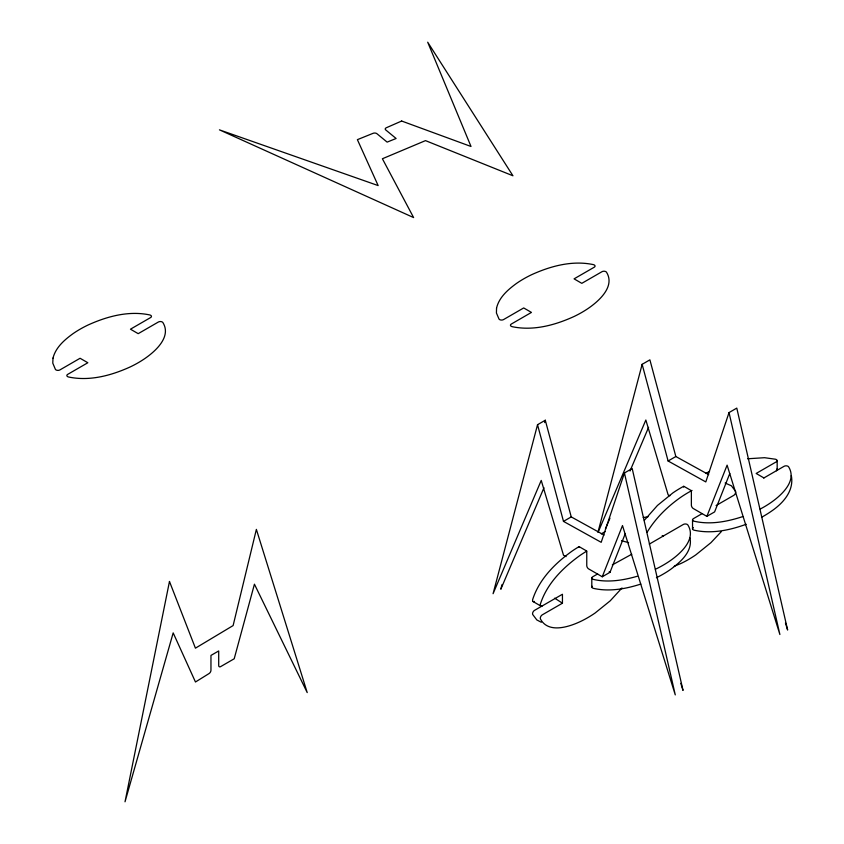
<?xml version="1.0" encoding="UTF-8"?>
<svg xmlns="http://www.w3.org/2000/svg" width="844" height="844" viewBox="0 0 844 844"><rect width="100%" height="100%" fill="white"/><g stroke="black" fill="none" stroke-linecap="round" stroke-linejoin="round"><path stroke-width="1.27" d="M763.736 478.042L784.118 466.278A2.743 1.583 0 0 1 788.56 466.743C797.358 480.774 781.649 495.08 771.005 502.528A113.613 65.589 0 0 1 760.149 509.09M604.093 535.054L571.24 516.908L545.287 420.238L537.533 424.711L493.075 593.712L541.236 480.415L563.528 555.257L566.081 556.618M502.053 584.544L500.819 589.239L543.969 487.748M544.665 422.591L545.287 420.238M597.995 532.142L642.136 364.323L649.891 359.85L675.844 456.52L708.696 474.655M680.823 683.366L683.028 690.424L632.188 468.504L624.433 472.978L601.192 542.323L563.486 521.381L537.533 424.711M785.437 622.977L787.631 630.025L736.791 408.106L729.037 412.579L705.795 481.924L668.1 460.993L642.136 364.323M579.016 547.492L579.016 546.574L586.759 551.048L586.759 565.586A2.743 1.583 60 0 0 588.701 568.94L602.257 576.769L622.492 525.548L675.274 694.897L624.433 472.978M602.257 576.769L610.012 572.295L625.182 533.872M683.619 487.104L683.619 486.176L691.373 490.649L691.373 505.187A2.743 1.583 60 0 0 693.304 508.542L706.871 516.37L727.106 465.149L779.888 634.509L729.037 412.579M729.796 473.484L714.615 511.897L706.871 516.37M598.185 532.131L645.85 420.017L668.142 494.869L669.841 495.776M605.433 528.84L607.933 522.942M608.44 521.761L609.948 518.216M630.014 471.015L648.582 427.349M647.126 532.237C655.514 518.29 667.372 506.643 680.654 497.359A113.592 65.579 -60 0 1 692.038 490.459M644.331 520.284L657.465 505.44L672.911 492.885A113.592 65.579 -60 0 1 683.366 486.471M621.996 587.941L610.223 600.822L595.062 613.05A113.613 65.6 -60 0 1 580.187 621.638C568.423 627.134 548.167 633.58 540.424 618.947A2.743 1.583 -60 0 1 542.238 614.865L562.442 603.207L562.442 594.26L534.484 610.391A2.743 1.583 -60 0 0 532.68 614.474L536.837 619.95L541.31 622.271M721.24 531.688L710.954 542.66L695.794 554.888A113.613 65.6 -60 0 1 680.918 563.486L674.24 566.261M563.486 521.381L571.24 516.908M668.1 460.993L675.844 456.52M597.657 573.931L592.604 576.842A2.743 1.583 0 0 0 593.427 579.406C607.933 582.793 623.115 580.334 637.22 576.283M631.755 554.234L612.322 564.9M649.289 544.116L683.387 524.43A2.743 1.583 0 0 1 687.828 524.905C696.627 538.926 680.918 553.242 670.273 560.68A113.613 65.589 0 0 1 655.398 569.267M702.176 513.585L693.335 518.691A2.743 1.583 0 0 0 694.158 521.244C710.331 524.947 727.233 521.687 742.741 516.591M716.071 505.556L733.752 495.354A2.743 1.583 -60 0 0 735.651 491.598M746.233 524.261C729.754 530.232 711.566 534.104 694.158 530.201A2.743 1.583 0 0 1 693.335 527.637M640.807 584.08C625.668 588.943 609.178 591.961 593.427 588.352A2.743 1.583 0 0 1 592.055 586.242M643.223 517.562L648.065 516.76M747.594 458.777L764.569 457.701L775.552 459.241A2.743 1.583 0 0 1 776.374 461.795L756.161 473.463L763.915 477.936M621.5 540.698L628.601 542.65M725.133 483.011L731.4 485.796L735.557 491.271M662.213 535.539L663.173 536.098M609.168 571.799L610.012 572.295M562.442 603.207L554.698 598.174M533.123 601.582L540.867 606.055M689.97 537.902C692.935 551.649 680.137 562.368 670.273 569.626A113.613 65.589 0 0 1 656.41 577.729M791.313 475.531C794.352 490.986 782.799 503.562 771.005 511.475A113.613 65.589 0 0 1 762.048 517.013M777.176 460.687L777.176 469.633M692.534 519.798L692.534 528.755M591.802 577.961L591.802 586.907M776.934 468.979A2.743 1.583 0 0 1 776.374 470.752M705.795 473.463A113.592 65.579 0 0 1 709.561 471.395M534.484 601.445A2.743 1.583 -60 0 1 532.68 599.462C539.232 579.121 555.173 563.222 572.179 551.037A113.592 65.579 -60 0 1 578.921 546.722M542.238 605.918A2.743 1.583 -60 0 1 540.424 603.935C546.975 583.594 562.927 567.696 579.923 555.51A113.592 65.579 -60 0 1 586.675 551.195M601.339 533.883A113.592 65.579 0 0 1 605.064 531.625M496.546 308.123L496.43 313.018L499.057 319.137A2.743 1.583 0 0 0 503.488 319.612L523.702 307.944L531.446 312.417L511.242 324.085A2.743 1.583 0 0 0 512.065 326.649C533.06 331.154 554.909 325.235 574.036 316.511A113.613 65.589 0 0 0 588.912 307.923C599.556 300.475 615.265 286.169 606.467 272.148A2.743 1.583 0 0 0 602.025 271.673L581.811 283.341L574.068 278.858L594.271 267.2A2.743 1.583 0 0 0 593.459 264.636C572.454 260.131 550.615 266.039 531.488 274.764A113.592 65.579 0 0 0 516.37 283.521C507.866 289.724 499.004 297.415 496.546 308.123M53.003 358.088L52.782 363.131L55.44 369.461A2.743 1.583 0 0 0 59.882 369.936L80.085 358.267L87.839 362.741L67.625 374.409A2.743 1.583 0 0 0 68.448 376.973C89.453 381.477 111.292 375.559 130.419 366.834A113.613 65.589 0 0 0 145.295 358.246C155.94 350.809 171.648 336.492 162.85 322.471A2.743 1.583 0 0 0 158.408 321.997L138.205 333.665L130.461 329.192L150.665 317.523A2.743 1.583 0 0 0 149.842 314.96C128.847 310.455 106.998 316.373 87.871 325.098A113.613 65.589 0 0 0 72.995 333.686C64.471 339.847 55.651 347.464 53.003 358.088M169.475 581.474L125.017 801.8L173.178 632.894L195.47 681.994L209.09 673.533A2.743 1.583 -60 0 0 210.958 670.22L210.958 655.429L218.702 650.956L218.702 665.494A2.743 1.583 -60 0 0 220.643 666.612L234.199 658.784L254.434 584.196L307.216 692.597L256.376 529.388L233.123 625.573L195.428 648.171L169.475 581.474M401.66 121.03L386.299 127.76A2.743 1.583 0 0 0 385.719 129.923L396.11 138.49L387.132 142.119L376.92 133.7A2.743 1.583 0 0 0 373.101 133.31L357.392 139.661L378.144 185.575L219.44 129.849L413.613 217.573L382.395 158.756L425.492 140.621L512.941 175.774L427.697 42.2L471.015 146.487L401.66 121.03"/></g></svg>
